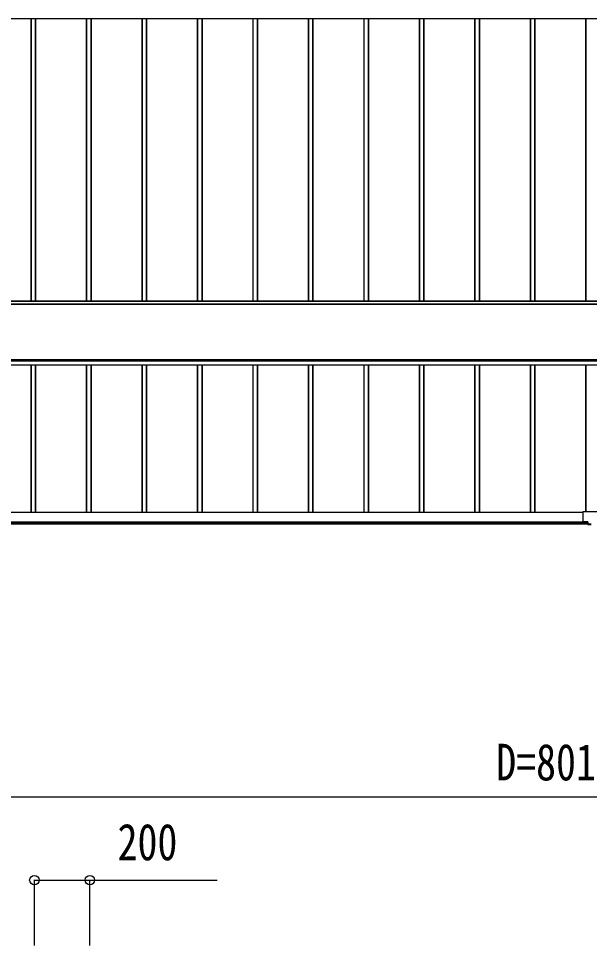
# Model space of a CAD drawing. Units: millimetres, scale not verified. Extents: x -16820 to 16820, y -11880 to 11880.
# Drawn here: x -11673 to -9615, y -5370 to -2027 of the extents above; entities that cross this region are included whole.
import ezdxf
from ezdxf.enums import TextEntityAlignment as Align

# ---------------------------------------------------------------- set-up
doc = ezdxf.new("R2010")
doc.units = ezdxf.units.MM
doc.header["$LTSCALE"] = 60
doc.layers.add('0-4_YKK_A1', color=4, linetype='Continuous')
doc.layers.add('0-5_YKK_D', color=6, linetype='Continuous')
doc.styles.add('ＭＳ ゴシック', font='')
doc.styles.get('ＭＳ ゴシック').set_extended_font_data('MS Gothic')

msp = doc.modelspace()

# ---------------------------------------------------------------- linework, layer by layer
at = {"layer": '0-4_YKK_A1'}
for p, q in [((-12522.02, -2027.32), (-6722.02, -2027.32)), ((-12522.02, -2027.32), (-6722.02, -2027.32)), ((-11628.92, -2027.32), (-11628.92, -3046.6)), ((-11627.92, -2027.32), (-11627.92, -3046.6)), ((-11612.92, -2027.32), (-11612.92, -3046.6)), ((-11611.92, -2027.32), (-11611.92, -3046.6)), ((-11611.62, -2027.32), (-11611.62, -3046.6)), ((-11428.92, -2027.32), (-11428.92, -3046.6)), ((-11427.92, -2027.32), (-11427.92, -3046.6)), ((-11412.92, -2027.32), (-11412.92, -3046.6)), ((-11411.92, -2027.32), (-11411.92, -3046.6)), ((-11411.62, -2027.32), (-11411.62, -3046.6)), ((-11228.92, -2027.32), (-11228.92, -3046.6)), ((-11227.92, -2027.32), (-11227.92, -3046.6)), ((-11212.92, -2027.32), (-11212.92, -3046.6)), ((-11211.92, -2027.32), (-11211.92, -3046.6)), ((-11211.62, -2027.32), (-11211.62, -3046.6)), ((-11028.92, -2027.32), (-11028.92, -3046.6)), ((-11027.92, -2027.32), (-11027.92, -3046.6)), ((-11012.92, -2027.32), (-11012.92, -3046.6)), ((-11011.92, -2027.32), (-11011.92, -3046.6)), ((-11011.62, -2027.32), (-11011.62, -3046.6)), ((-10828.92, -2027.32), (-10828.92, -3046.6)), ((-10827.92, -2027.32), (-10827.92, -3046.6)), ((-10812.92, -2027.32), (-10812.92, -3046.6)), ((-10811.92, -2027.32), (-10811.92, -3046.6)), ((-10811.62, -2027.32), (-10811.62, -3046.6)), ((-10628.92, -2027.32), (-10628.92, -3046.6)), ((-10627.92, -2027.32), (-10627.92, -3046.6)), ((-10612.92, -2027.32), (-10612.92, -3046.6)), ((-10611.92, -2027.32), (-10611.92, -3046.6)), ((-10611.62, -2027.32), (-10611.62, -3046.6)), ((-10428.92, -2027.32), (-10428.92, -3046.6)), ((-10427.92, -2027.32), (-10427.92, -3046.6)), ((-10412.92, -2027.32), (-10412.92, -3046.6)), ((-10411.92, -2027.32), (-10411.92, -3046.6)), ((-10411.62, -2027.32), (-10411.62, -3046.6)), ((-10228.92, -2027.32), (-10228.92, -3046.6)), ((-10227.92, -2027.32), (-10227.92, -3046.6)), ((-10212.92, -2027.32), (-10212.92, -3046.6)), ((-10211.92, -2027.32), (-10211.92, -3046.6)), ((-10211.62, -2027.32), (-10211.62, -3046.6)), ((-10028.92, -2027.32), (-10028.92, -3046.6)), ((-10027.92, -2027.32), (-10027.92, -3046.6)), ((-10012.92, -2027.32), (-10012.92, -3046.6)), ((-10011.92, -2027.32), (-10011.92, -3046.6)), ((-10011.62, -2027.32), (-10011.62, -3046.6)), ((-9828.92, -2027.32), (-9828.92, -3046.6)), ((-9827.92, -2027.32), (-9827.92, -3046.6)), ((-9812.92, -2027.32), (-9812.92, -3046.6)), ((-9811.92, -2027.32), (-9811.92, -3046.6)), ((-9811.62, -2027.32), (-9811.62, -3046.6)), ((-9628.92, -2027.32), (-9628.92, -3046.6)), ((-9627.92, -2027.32), (-9627.92, -3046.6)), ((-6722.02, -3046.6), (-12522.02, -3046.6)), ((-12522.02, -3047.08), (-6722.02, -3047.08)), ((-6722.02, -3057.36), (-12522.02, -3057.36)), ((-12522.02, -3057.84), (-6722.02, -3057.84)), ((-12522.02, -3256.72), (-6722.02, -3256.72)), ((-12522.02, -3257.24), (-6722.02, -3257.24)), ((-12522.02, -3261.42), (-6722.02, -3261.42)), ((-12522.02, -3262.45), (-6722.02, -3262.45)), ((-12522.02, -3275.94), (-6722.02, -3275.94)), ((-12522.02, -3276.46), (-6722.02, -3276.46)), ((-12522.02, -3276.56), (-6722.02, -3276.56)), ((-12522.02, -3276.56), (-6722.02, -3276.56)), ((-11628.92, -3276.56), (-11628.92, -3808.7)), ((-11627.92, -3276.56), (-11627.92, -3808.7)), ((-11612.92, -3276.56), (-11612.92, -3808.7)), ((-11611.92, -3276.56), (-11611.92, -3808.7)), ((-11611.62, -3276.56), (-11611.62, -3808.7)), ((-11428.92, -3276.56), (-11428.92, -3808.7)), ((-11427.92, -3276.56), (-11427.92, -3808.7)), ((-11412.92, -3276.56), (-11412.92, -3808.7)), ((-11411.92, -3276.56), (-11411.92, -3808.7)), ((-11411.62, -3276.56), (-11411.62, -3808.7)), ((-11228.92, -3276.56), (-11228.92, -3808.7)), ((-11227.92, -3276.56), (-11227.92, -3808.7)), ((-11212.92, -3276.56), (-11212.92, -3808.7)), ((-11211.92, -3276.56), (-11211.92, -3808.7)), ((-11211.62, -3276.56), (-11211.62, -3808.7)), ((-11028.92, -3276.56), (-11028.92, -3808.7)), ((-11027.92, -3276.56), (-11027.92, -3808.7)), ((-11012.92, -3276.56), (-11012.92, -3808.7)), ((-11011.92, -3276.56), (-11011.92, -3808.7)), ((-11011.62, -3276.56), (-11011.62, -3808.7)), ((-10828.92, -3276.56), (-10828.92, -3808.7)), ((-10827.92, -3276.56), (-10827.92, -3808.7)), ((-10812.92, -3276.56), (-10812.92, -3808.7)), ((-10811.92, -3276.56), (-10811.92, -3808.7)), ((-10811.62, -3276.56), (-10811.62, -3808.7)), ((-10628.92, -3276.56), (-10628.92, -3808.7)), ((-10627.92, -3276.56), (-10627.92, -3808.7)), ((-10612.92, -3276.56), (-10612.92, -3808.7)), ((-10611.92, -3276.56), (-10611.92, -3808.7)), ((-10611.62, -3276.56), (-10611.62, -3808.7)), ((-10428.92, -3276.56), (-10428.92, -3808.7)), ((-10427.92, -3276.56), (-10427.92, -3808.7)), ((-10412.92, -3276.56), (-10412.92, -3808.7)), ((-10411.92, -3276.56), (-10411.92, -3808.7)), ((-10411.62, -3276.56), (-10411.62, -3808.7)), ((-10228.92, -3276.56), (-10228.92, -3808.7)), ((-10227.92, -3276.56), (-10227.92, -3808.7)), ((-10212.92, -3276.56), (-10212.92, -3808.7)), ((-10211.92, -3276.56), (-10211.92, -3808.7)), ((-10211.62, -3276.56), (-10211.62, -3808.7)), ((-10028.92, -3276.56), (-10028.92, -3808.7)), ((-10027.92, -3276.56), (-10027.92, -3808.7)), ((-10012.92, -3276.56), (-10012.92, -3808.7)), ((-10011.92, -3276.56), (-10011.92, -3808.7)), ((-10011.62, -3276.56), (-10011.62, -3808.7)), ((-9828.92, -3276.56), (-9828.92, -3808.7)), ((-9827.92, -3276.56), (-9827.92, -3808.7)), ((-9812.92, -3276.56), (-9812.92, -3808.7)), ((-9811.92, -3276.56), (-9811.92, -3808.7)), ((-9811.62, -3276.56), (-9811.62, -3808.7)), ((-9628.92, -3276.56), (-9628.92, -3806.06)), ((-9627.92, -3276.56), (-9627.92, -3806.06)), ((-9639.22, -3808.7), (-13589.92, -3808.7)), ((-9639.22, -3809.19), (-13589.92, -3809.19)), ((-9639.22, -3808.06), (-9639.22, -3841.06)), ((-9588.22, -3806.06), (-9637.22, -3806.06)), ((-9620.92, -3843.37), (-13614.42, -3843.37)), ((-9620.92, -3843.63), (-13613.42, -3843.63)), ((-9620.92, -3843.92), (-13613.42, -3843.92)), ((-9637.22, -3843.06), (-9620.92, -3843.06)), ((-9637.22, -3843.06), (-9637.22, -3843.13)), ((-9620.92, -3843.13), (-9637.22, -3843.13)), ((-9620.92, -3843.06), (-9620.92, -3850.03)), ((-9620.92, -3848.12), (-13613.42, -3848.12)), ((-9620.92, -3848.64), (-13613.42, -3848.64)), ((-13613.42, -3850), (-9620.92, -3850)), ((-9620.92, -3850), (-13613.42, -3850)), ((-9620.92, -3850.03), (-9620.92, -3851.07)), ((-9608.92, -3850.81), (-9620.92, -3850.81)), ((-9620.92, -3852.59), (-9620.92, -3851.07)), ((-9620.92, -3852.59), (-9608.92, -3852.59)), ((-9620.92, -3852.59), (-9620.92, -3852.59)), ((-9608.92, -3852.59), (-9620.92, -3852.59))]:
    msp.add_line(p, q, dxfattribs=at)
for centre, start, end in [((-9637.22, -3808.06), 89.98255, 179.98254), ((-9637.22, -3841.06), 180.01746, 270.01745), ((-9637.22, -3841.13), 180.01746, 270.01745)]:
    msp.add_arc(centre, 2, start, end, dxfattribs=at)
at = {"layer": '0-5_YKK_D'}
for p, q in [((-13419.92, -4834.71), (-5809.92, -4834.71)), ((-11616.08, -5370.42), (-11616.08, -5133.71)), ((-11416.08, -5370.42), (-11416.08, -5133.71))]:
    msp.add_line(p, q, dxfattribs=at)
msp.add_lwpolyline([(-11616.08, -5134.71), (-11416.08, -5134.71), (-10957.68, -5134.71)], dxfattribs=at)
for centre in [(-11616.08, -5134.71), (-11416.08, -5134.71)]:
    msp.add_circle(centre, 17, dxfattribs=at)

# ---------------------------------------------------------------- texts
at = {"layer": '0-5_YKK_D', "style": 'ＭＳ ゴシック', "width": 0.8}
for s, p in [('D=8010', (-9950.92, -4814.71)), ('200', (-11316.08, -5102.71))]:
    msp.add_text(s, height=132, dxfattribs=at).set_placement(p, align=Align.BOTTOM_LEFT)

doc.saveas('drawing.dxf')
